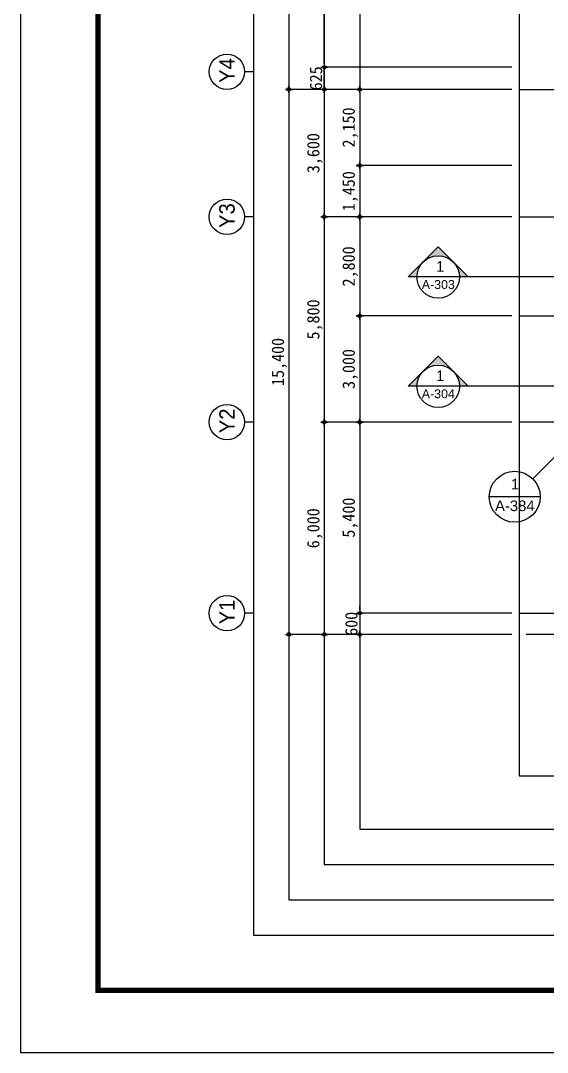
# Model space of a CAD drawing. Header units: millimetres. Extents: x 126000 to 189000, y 0 to 44550.
# Drawn here: x 126000 to 140874, y 0 to 29152 of the extents above; entities that cross this region are included whole.
import ezdxf
from ezdxf.enums import TextEntityAlignment as Align

# ---------------------------------------------------------------- set-up
doc = ezdxf.new("R2010")
doc.units = ezdxf.units.MM
doc.header["$LTSCALE"] = 100
doc.linetypes.add('CEN', pattern=[62, 60, -1, 0, -1])
for name, color, linetype in [('A-MARK', 3, 'Continuous'), ('CEN', 1, 'CEN'), ('DIM', 7, 'Continuous'), ('FOR', 4, 'Continuous'), ('TEXT', 3, 'Continuous'), ('부분확대', 7, 'Continuous')]:
    doc.layers.add(name, color=color, linetype=linetype)
doc.styles.add('buble', font='')
doc.styles.get("Standard").update_dxf_attribs({"font": 'Arial.ttf'})
doc.styles.add('돋움', font='')
doc.styles.get('buble').set_extended_font_data('HY울릉도L')
doc.styles.get('돋움').set_extended_font_data('DotumChe')
doc.dimstyles.new('ISO-25', dxfattribs={"dimtxt": 2.5, "dimasz": 2.5, "dimexe": 1.25, "dimexo": 0.625, "dimtad": 1, "dimtxsty": 'Standard', "dimcen": 2.5, "dimadec": 0, "dimazin": 0, "dimtfac": 1, "dimtmove": 0, "dimatfit": 3, "dimfxl": 1, "dimarcsym": 0})

# ---------------------------------------------------------------- blocks, each defined once
blk = doc.blocks.new('Z_DOT')
at = {"layer": 'DIM', "color": 7}
for p, q in [((-1, 0), (1, 0)), ((0, -1), (0, 1))]:
    blk.add_line(p, q, dxfattribs=at)
for radius in [0.5, 0.25]:
    blk.add_circle((0, 0), radius, dxfattribs=at)
blk = doc.blocks.new('*D20')
at = {"layer": 'Defpoints', "color": 0, "transparency": 16777216}
for p in [(140075, 17809), (134575, 11809), (140075, 11809)]:
    blk.add_point(p, dxfattribs=at)
at = {"layer": 'DIM', "color": 6, "lineweight": -2, "transparency": 16777216}
for p, q in [((139875, 17809), (134575, 17809)), ((134575, 17709), (134575, 11909)), ((139875, 11809), (134575, 11809))]:
    blk.add_line(p, q, dxfattribs=at)
at = {"layer": 'DIM', "color": 6, "lineweight": -2, "transparency": 16777216, "xscale": 100, "yscale": 100, "zscale": 100}
for p, rotation in [((134575, 17809), 90), ((134575, 11809), 270)]:
    blk.add_blockref('Z_DOT', p, dxfattribs=dict(at, rotation=rotation))
at = {"layer": 'DIM', "color": 0, "transparency": 16777216, "insert": (134307, 14809), "char_height": 350, "attachment_point": 5, "rotation": 90, "style": '돋움'}
blk.add_mtext('6,000', dxfattribs=at)
blk = doc.blocks.new('*D21')
at = {"layer": 'Defpoints', "color": 0, "transparency": 16777216}
for p in [(140075, 23609), (134575, 17809), (140075, 17809)]:
    blk.add_point(p, dxfattribs=at)
at = {"layer": 'DIM', "color": 6, "lineweight": -2, "transparency": 16777216}
for p, q in [((139875, 23609), (134575, 23609)), ((134575, 23509), (134575, 17909)), ((139875, 17809), (134575, 17809))]:
    blk.add_line(p, q, dxfattribs=at)
at = {"layer": 'DIM', "color": 6, "lineweight": -2, "transparency": 16777216, "xscale": 100, "yscale": 100, "zscale": 100}
for p, rotation in [((134575, 23609), 90), ((134575, 17809), 270)]:
    blk.add_blockref('Z_DOT', p, dxfattribs=dict(at, rotation=rotation))
at = {"layer": 'DIM', "color": 0, "transparency": 16777216, "insert": (134307, 20709), "char_height": 350, "attachment_point": 5, "rotation": 90, "style": '돋움'}
blk.add_mtext('5,800', dxfattribs=at)
blk = doc.blocks.new('*D22')
at = {"layer": 'Defpoints', "color": 0, "transparency": 16777216}
for p in [(140075, 27209), (133575, 11809), (140075, 11809)]:
    blk.add_point(p, dxfattribs=at)
at = {"layer": 'DIM', "color": 6, "lineweight": -2, "transparency": 16777216}
for p, q in [((139875, 27209), (133575, 27209)), ((133575, 27109), (133575, 11909)), ((139875, 11809), (133575, 11809))]:
    blk.add_line(p, q, dxfattribs=at)
at = {"layer": 'DIM', "color": 6, "lineweight": -2, "transparency": 16777216, "xscale": 100, "yscale": 100, "zscale": 100}
for p, rotation in [((133575, 27209), 90), ((133575, 11809), 270)]:
    blk.add_blockref('Z_DOT', p, dxfattribs=dict(at, rotation=rotation))
at = {"layer": 'DIM', "color": 0, "transparency": 16777216, "insert": (133307, 19509), "char_height": 350, "attachment_point": 5, "rotation": 90, "style": '돋움'}
blk.add_mtext('15,400', dxfattribs=at)
blk = doc.blocks.new('*D23')
at = {"layer": 'Defpoints', "color": 0, "transparency": 16777216}
for p in [(140075, 27209), (134575, 23609), (140075, 23609)]:
    blk.add_point(p, dxfattribs=at)
at = {"layer": 'DIM', "color": 6, "lineweight": -2, "transparency": 16777216}
for p, q in [((139875, 27209), (134575, 27209)), ((134575, 27109), (134575, 23709)), ((139875, 23609), (134575, 23609))]:
    blk.add_line(p, q, dxfattribs=at)
at = {"layer": 'DIM', "color": 6, "lineweight": -2, "transparency": 16777216, "xscale": 100, "yscale": 100, "zscale": 100}
for p, rotation in [((134575, 27209), 90), ((134575, 23609), 270)]:
    blk.add_blockref('Z_DOT', p, dxfattribs=dict(at, rotation=rotation))
at = {"layer": 'DIM', "color": 0, "transparency": 16777216, "insert": (134307, 25409), "char_height": 350, "attachment_point": 5, "rotation": 90, "style": '돋움'}
blk.add_mtext('3,600', dxfattribs=at)
blk = doc.blocks.new('*D24')
at = {"layer": 'Defpoints', "color": 0, "transparency": 16777216}
for p in [(140075, 34909), (133575, 27209), (140075, 27209)]:
    blk.add_point(p, dxfattribs=at)
at = {"layer": 'DIM', "color": 6, "lineweight": -2, "transparency": 16777216}
for p, q in [((139875, 34909), (133575, 34909)), ((133575, 34809), (133575, 27309)), ((139875, 27209), (133575, 27209))]:
    blk.add_line(p, q, dxfattribs=at)
at = {"layer": 'DIM', "color": 6, "lineweight": -2, "transparency": 16777216, "xscale": 100, "yscale": 100, "zscale": 100}
for p, rotation in [((133575, 34909), 90), ((133575, 27209), 270)]:
    blk.add_blockref('Z_DOT', p, dxfattribs=dict(at, rotation=rotation))
at = {"layer": 'DIM', "color": 0, "transparency": 16777216, "insert": (133307, 31059), "char_height": 350, "attachment_point": 5, "rotation": 90, "style": '돋움'}
blk.add_mtext('7,700', dxfattribs=at)
blk = doc.blocks.new('*D43')
at = {"layer": 'Defpoints', "color": 0, "transparency": 16777216}
for p in [(140075, 20809), (135575, 17809), (140075, 17809)]:
    blk.add_point(p, dxfattribs=at)
at = {"layer": 'DIM', "color": 6, "lineweight": -2, "transparency": 16777216}
for p, q in [((139875, 20809), (135575, 20809)), ((135575, 20709), (135575, 17909)), ((139875, 17809), (135575, 17809))]:
    blk.add_line(p, q, dxfattribs=at)
at = {"layer": 'DIM', "color": 6, "lineweight": -2, "transparency": 16777216, "xscale": 100, "yscale": 100, "zscale": 100}
for p, rotation in [((135575, 20809), 90), ((135575, 17809), 270)]:
    blk.add_blockref('Z_DOT', p, dxfattribs=dict(at, rotation=rotation))
at = {"layer": 'DIM', "color": 0, "transparency": 16777216, "insert": (135307, 19309), "char_height": 350, "attachment_point": 5, "rotation": 90, "style": '돋움'}
blk.add_mtext('3,000', dxfattribs=at)
blk = doc.blocks.new('*D44')
at = {"layer": 'Defpoints', "color": 0, "transparency": 16777216}
for p in [(140075, 23609), (135575, 20809), (140075, 20809)]:
    blk.add_point(p, dxfattribs=at)
at = {"layer": 'DIM', "color": 6, "lineweight": -2, "transparency": 16777216}
for p, q in [((139875, 23609), (135575, 23609)), ((135575, 23509), (135575, 20909)), ((139875, 20809), (135575, 20809))]:
    blk.add_line(p, q, dxfattribs=at)
at = {"layer": 'DIM', "color": 6, "lineweight": -2, "transparency": 16777216, "xscale": 100, "yscale": 100, "zscale": 100}
for p, rotation in [((135575, 23609), 90), ((135575, 20809), 270)]:
    blk.add_blockref('Z_DOT', p, dxfattribs=dict(at, rotation=rotation))
at = {"layer": 'DIM', "color": 0, "transparency": 16777216, "insert": (135307, 22209), "char_height": 350, "attachment_point": 5, "rotation": 90, "style": '돋움'}
blk.add_mtext('2,800', dxfattribs=at)
blk = doc.blocks.new('*D46')
at = {"layer": 'Defpoints', "color": 0, "transparency": 16777216}
for p in [(140075, 12409), (135575, 11809), (140075, 11809)]:
    blk.add_point(p, dxfattribs=at)
at = {"layer": 'DIM', "color": 6, "lineweight": -2, "transparency": 16777216}
for p, q in [((135575, 12509), (135575, 12609)), ((139875, 12409), (135575, 12409)), ((135575, 12409), (135575, 11809)), ((139875, 11809), (135575, 11809)), ((135575, 11709), (135575, 11609))]:
    blk.add_line(p, q, dxfattribs=at)
at = {"layer": 'DIM', "color": 6, "lineweight": -2, "transparency": 16777216, "xscale": 100, "yscale": 100, "zscale": 100}
for p, rotation in [((135575, 12409), 270), ((135575, 11809), 89.99999999999999)]:
    blk.add_blockref('Z_DOT', p, dxfattribs=dict(at, rotation=rotation))
at = {"layer": 'DIM', "color": 0, "transparency": 16777216, "insert": (135340, 12109), "char_height": 350, "attachment_point": 5, "rotation": 90, "style": '돋움'}
blk.add_mtext('600', dxfattribs=at)
blk = doc.blocks.new('*D47')
at = {"layer": 'Defpoints', "color": 0, "transparency": 16777216}
for p in [(140075, 17809), (135575, 12409), (140075, 12409)]:
    blk.add_point(p, dxfattribs=at)
at = {"layer": 'DIM', "color": 6, "lineweight": -2, "transparency": 16777216}
for p, q in [((139875, 17809), (135575, 17809)), ((135575, 17709), (135575, 12509)), ((139875, 12409), (135575, 12409))]:
    blk.add_line(p, q, dxfattribs=at)
at = {"layer": 'DIM', "color": 6, "lineweight": -2, "transparency": 16777216, "xscale": 100, "yscale": 100, "zscale": 100}
for p, rotation in [((135575, 17809), 90), ((135575, 12409), 270)]:
    blk.add_blockref('Z_DOT', p, dxfattribs=dict(at, rotation=rotation))
at = {"layer": 'DIM', "color": 0, "transparency": 16777216, "insert": (135307, 15109), "char_height": 350, "attachment_point": 5, "rotation": 90, "style": '돋움'}
blk.add_mtext('5,400', dxfattribs=at)
blk = doc.blocks.new('A$C0DB842BB')
at = {"layer": 'FOR', "color": 1}
blk.add_lwpolyline([(63000, 0), (63000, 44550), (0, 44550), (0, 0)], close=True, dxfattribs=at)
at = {"layer": 'FOR', "color": 7, "const_width": 150}
blk.add_lwpolyline([(61688, 43250), (2187, 43250), (2187, 1750), (61688, 1750)], close=True, dxfattribs=at)
blk = doc.blocks.new('*D59')
at = {"layer": 'Defpoints', "color": 0, "transparency": 16777216}
for p in [(134575, 27834), (140075, 27834), (140075, 27209)]:
    blk.add_point(p, dxfattribs=at)
at = {"layer": 'DIM', "color": 6, "lineweight": -2, "transparency": 16777216}
for p, q in [((134575, 27934), (134575, 28034)), ((139875, 27834), (134575, 27834)), ((134575, 27209), (134575, 27834)), ((139875, 27209), (134575, 27209)), ((134575, 27109), (134575, 27009))]:
    blk.add_line(p, q, dxfattribs=at)
at = {"layer": 'DIM', "color": 6, "lineweight": -2, "transparency": 16777216, "xscale": 100, "yscale": 100, "zscale": 100}
for p, rotation in [((134575, 27834), 270), ((134575, 27209), 90)]:
    blk.add_blockref('Z_DOT', p, dxfattribs=dict(at, rotation=rotation))
at = {"layer": 'DIM', "color": 0, "transparency": 16777216, "insert": (134340, 27522), "char_height": 350, "attachment_point": 5, "rotation": 90, "style": '돋움'}
blk.add_mtext('625', dxfattribs=at)
blk = doc.blocks.new('*D60')
at = {"layer": 'Defpoints', "color": 0, "transparency": 16777216}
for p in [(134575, 34834), (140075, 34834), (140075, 27834)]:
    blk.add_point(p, dxfattribs=at)
at = {"layer": 'DIM', "color": 6, "lineweight": -2, "transparency": 16777216}
for p, q in [((139875, 34834), (134575, 34834)), ((134575, 27934), (134575, 34734)), ((139875, 27834), (134575, 27834))]:
    blk.add_line(p, q, dxfattribs=at)
at = {"layer": 'DIM', "color": 6, "lineweight": -2, "transparency": 16777216, "xscale": 100, "yscale": 100, "zscale": 100}
for p, rotation in [((134575, 34834), 90), ((134575, 27834), 270)]:
    blk.add_blockref('Z_DOT', p, dxfattribs=dict(at, rotation=rotation))
at = {"layer": 'DIM', "color": 0, "transparency": 16777216, "insert": (134307, 31334), "char_height": 350, "attachment_point": 5, "rotation": 90, "style": '돋움'}
blk.add_mtext('7,000', dxfattribs=at)
blk = doc.blocks.new('*D69')
at = {"layer": 'Defpoints', "color": 0, "transparency": 16777216}
for p in [(140075, 27209), (135575, 25059), (140075, 25059)]:
    blk.add_point(p, dxfattribs=at)
at = {"layer": 'DIM', "color": 6, "lineweight": -2, "transparency": 16777216}
for p, q in [((139875, 27209), (135575, 27209)), ((135575, 27109), (135575, 25159)), ((139875, 25059), (135575, 25059))]:
    blk.add_line(p, q, dxfattribs=at)
at = {"layer": 'DIM', "color": 6, "lineweight": -2, "transparency": 16777216, "xscale": 100, "yscale": 100, "zscale": 100}
for p, rotation in [((135575, 27209), 90), ((135575, 25059), 270)]:
    blk.add_blockref('Z_DOT', p, dxfattribs=dict(at, rotation=rotation))
at = {"layer": 'DIM', "color": 0, "transparency": 16777216, "insert": (135307, 26134), "char_height": 350, "attachment_point": 5, "rotation": 90, "style": '돋움'}
blk.add_mtext('2,150', dxfattribs=at)
blk = doc.blocks.new('*D70')
at = {"layer": 'Defpoints', "color": 0, "transparency": 16777216}
for p in [(140075, 25059), (135575, 23609), (140075, 23609)]:
    blk.add_point(p, dxfattribs=at)
at = {"layer": 'DIM', "color": 6, "lineweight": -2, "transparency": 16777216}
for p, q in [((139875, 25059), (135575, 25059)), ((135575, 24959), (135575, 23709)), ((139875, 23609), (135575, 23609))]:
    blk.add_line(p, q, dxfattribs=at)
at = {"layer": 'DIM', "color": 6, "lineweight": -2, "transparency": 16777216, "xscale": 100, "yscale": 100, "zscale": 100}
for p, rotation in [((135575, 25059), 90), ((135575, 23609), 270)]:
    blk.add_blockref('Z_DOT', p, dxfattribs=dict(at, rotation=rotation))
at = {"layer": 'DIM', "color": 0, "transparency": 16777216, "insert": (135307, 24334), "char_height": 350, "attachment_point": 5, "rotation": 90, "style": '돋움'}
blk.add_mtext('1,450', dxfattribs=at)

msp = doc.modelspace()

# ---------------------------------------------------------------- hatches: boundary and pattern name
at = {"layer": 'A-MARK'}
for points in [[(137366.6, 22333.3), (137790.8, 22757.6), (138215.1, 22333.3, 0.4142136)], [(137366.6, 22333.3, 0.1989124), (137190.8, 21909.1), (136942.3, 21909.1)], [(138215.1, 22333.3), (138639.3, 21909.1), (138390.8, 21909.1, 0.1989124)], [(137366.6, 19245.1), (137790.8, 19669.3), (138215.1, 19245.1, 0.4142136)], [(137366.6, 19245.1, 0.1989124), (137190.8, 18820.8), (136942.3, 18820.8)], [(138215.1, 19245.1), (138639.3, 18820.8), (138390.8, 18820.8, 0.1989124)]]:
    msp.add_hatch(color=256, dxfattribs=at).paths.add_polyline_path(points)

# ---------------------------------------------------------------- linework, layer by layer
for p, q in [((143825.2, 21909.1), (136942.3, 21909.1)), ((143825.2, 18820.8), (136942.3, 18820.8))]:
    msp.add_line(p, q, dxfattribs=at)
for points in [[(136942.3, 21909.1), (137790.8, 22757.6), (138639.3, 21909.1)], [(136942.3, 18820.8), (137790.8, 19669.3), (138639.3, 18820.8)]]:
    msp.add_lwpolyline(points, dxfattribs=at)
for centre in [(137790.8, 21909.1), (137790.8, 18820.8)]:
    msp.add_circle(centre, 600, dxfattribs=at)
at = {"layer": 'CEN'}
for p, q in [((140075.2, 27209.1), (150175.2, 27209.1)), ((140075.2, 23609.1), (144675.2, 23609.1)), ((140075.2, 20809.1), (149875.2, 20809.1)), ((149875.2, 17809.1), (140075.2, 17809.1)), ((140075.2, 12409.1), (149875.2, 12409.1)), ((171075.2, 11809.1), (140075.2, 11809.1))]:
    msp.add_line(p, q, dxfattribs=at)
at = {"layer": 'Defpoints', "color": 26}
for points in [[(178575.2, 41409.1), (132575.2, 41409.1), (132575.2, 3309.1), (178575.2, 3309.1)], [(177575.2, 40409.1), (133575.2, 40409.1), (133575.2, 4309.1), (177575.2, 4309.1)], [(176575.2, 39409.1), (134575.2, 39409.1), (134575.2, 5309.1), (176575.2, 5309.1)], [(175575.2, 38409.1), (135575.2, 38409.1), (135575.2, 6309.1), (175575.2, 6309.1)], [(171075.2, 36909.1), (140075.2, 36909.1), (140075.2, 7809.1), (171075.2, 7809.1)]]:
    msp.add_lwpolyline(points, close=True, dxfattribs=at)
at = {"layer": 'DIM', "color": 6}
for p, q in [((132575.2, 27709.1), (132325.2, 27709.1)), ((132575.2, 23609.1), (132325.2, 23609.1)), ((132575.2, 17809.1), (132325.2, 17809.1)), ((132575.2, 12409.1), (132325.2, 12409.1))]:
    msp.add_line(p, q, dxfattribs=at)
for centre in [(131825.2, 27709.1), (131825.2, 23609.1), (131825.2, 17809.1), (131825.2, 12409.1)]:
    msp.add_circle(centre, 500, dxfattribs=at)
at = {"layer": '부분확대'}
for p, q in [((141221.7, 16967.6), (140461.1, 16206.9)), ((140671.9, 15697.8), (139231.9, 15697.8))]:
    msp.add_line(p, q, dxfattribs=at)
msp.add_circle((139951.9, 15697.8), 720, dxfattribs=at)

# ---------------------------------------------------------------- block references
at = {"layer": 'TEXT'}
msp.add_blockref('A$C0DB842BB', (126000, 0), dxfattribs=at)

# ---------------------------------------------------------------- texts
at = {"layer": 'A-MARK'}
for s, height, p in [('1', 300, (137848.1, 22208.3)), ('A-303', 250, (137794, 21696.9)), ('1', 300, (137848.1, 19120)), ('A-304', 250, (137794, 18608.6))]:
    msp.add_text(s, height=height, dxfattribs=at).set_placement(p, align=Align.MIDDLE_CENTER)
at = {"layer": 'DIM', "color": 3, "style": 'buble'}
for s, p in [('Y4', (131825.2, 27743.4)), ('Y3', (131825.2, 23643.4)), ('Y2', (131825.2, 17843.4)), ('Y1', (131825.2, 12443.4))]:
    msp.add_text(s, height=437.5, rotation=90, dxfattribs=at).set_placement(p, align=Align.MIDDLE)
at = {"layer": '부분확대'}
for s, p in [('1', (139962.5, 16056.9)), ('A-384', (139955.7, 15443.2))]:
    msp.add_text(s, height=300, dxfattribs=at).set_placement(p, align=Align.MIDDLE_CENTER)

# ---------------------------------------------------------------- dimensions: what is measured, and where the dimension line sits
at = {"layer": 'DIM'}
for base, p1, p2, angle, picture, middle in [((133575.2, 27209.1), (140075.2, 34909.1), (140075.2, 27209.1), 270, '*D24', (133306.9, 31059.1)), ((134575.2, 34834.1), (140075.2, 27834.1), (140075.2, 34834.1), 90, '*D60', (134306.9, 31334.1)), ((134575.2, 27834.1), (140075.2, 27209.1), (140075.2, 27834.1), 90, '*D59', (134340, 27521.6)), ((133575.2, 11809.1), (140075.2, 27209.1), (140075.2, 11809.1), 270, '*D22', (133306.9, 19509.1)), ((134575.2, 23609.1), (140075.2, 27209.1), (140075.2, 23609.1), 270, '*D23', (134306.9, 25409.1)), ((135575.2, 25059.1), (140075.2, 27209.1), (140075.2, 25059.1), 270, '*D69', (135306.9, 26134.1)), ((135575.2, 23609.1), (140075.2, 25059.1), (140075.2, 23609.1), 90, '*D70', (135306.9, 24334.1)), ((134575.2, 17809.1), (140075.2, 23609.1), (140075.2, 17809.1), 270, '*D21', (134306.9, 20709.1)), ((135575.2, 20809.1), (140075.2, 23609.1), (140075.2, 20809.1), 270, '*D44', (135306.9, 22209.1)), ((135575.2, 17809.1), (140075.2, 20809.1), (140075.2, 17809.1), 270, '*D43', (135306.9, 19309.1)), ((134575.2, 11809.1), (140075.2, 17809.1), (140075.2, 11809.1), 270, '*D20', (134306.9, 14809.1)), ((135575.2, 12409.1), (140075.2, 17809.1), (140075.2, 12409.1), 270, '*D47', (135306.9, 15109.1)), ((135575.2, 11809.1), (140075.2, 12409.1), (140075.2, 11809.1), 270, '*D46', (135340, 12109.1))]:
    dim = msp.add_linear_dim(base=base, p1=p1, p2=p2, angle=angle, dimstyle='ISO-25', override={"dimscale": 100, "dimtxt": 3.5, "dimasz": 1, "dimexe": 0, "dimexo": 2, "dimgap": 0.6, "dimdec": 0, "dimlunit": 6, "dimtxsty": '돋움', "dimblk1": 'Z_DOT', "dimblk2": 'Z_DOT', "dimsah": 1, "dimclrd": 6, "dimclre": 6, "dimtix": 1}, dxfattribs=at)
    dim.commit()
    dim.dimension.update_dxf_attribs({"geometry": picture, "text_midpoint": middle})

doc.saveas('drawing.dxf')
